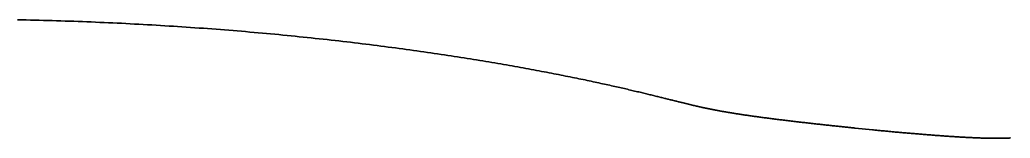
# Model space of a CAD drawing. Header units: inches. Extents: x 130170 to 284068, y 377793 to 804530.
# Drawn here: x 254112.97 to 254155.53, y 753944.52 to 753949.62 of the extents above; entities that cross this region are included whole.
import ezdxf

# ---------------------------------------------------------------- set-up
doc = ezdxf.new("R2010")
doc.units = ezdxf.units.IN
doc.header["$MEASUREMENT"] = 0
doc.layers.add('muni_il', color=7, linetype='Continuous')

msp = doc.modelspace()

# ---------------------------------------------------------------- linework, layer by layer
at = {"layer": 'muni_il'}
for points in [[(254155.54, 753944.531), (254155.518, 753944.53), (254155.496, 753944.529), (254155.474, 753944.529), (254155.453, 753944.528), (254155.431, 753944.527), (254155.409, 753944.527), (254155.387, 753944.526), (254155.366, 753944.525), (254155.344, 753944.525), (254155.323, 753944.524), (254155.301, 753944.524), (254155.28, 753944.523), (254155.258, 753944.523), (254155.237, 753944.522), (254155.215, 753944.522), (254155.194, 753944.522), (254155.172, 753944.521), (254155.151, 753944.521), (254155.129, 753944.521), (254155.108, 753944.52), (254155.087, 753944.52), (254155.065, 753944.52), (254155.044, 753944.52), (254155.022, 753944.519), (254155.001, 753944.519), (254154.979, 753944.519), (254154.958, 753944.519), (254154.936, 753944.519), (254154.915, 753944.519), (254154.893, 753944.519), (254154.872, 753944.519), (254154.85, 753944.519), (254154.828, 753944.519), (254154.807, 753944.519), (254154.785, 753944.519), (254154.763, 753944.519), (254154.741, 753944.52), (254154.719, 753944.52), (254154.697, 753944.52), (254154.675, 753944.52), (254154.653, 753944.521), (254154.631, 753944.521), (254154.609, 753944.521), (254154.587, 753944.522), (254154.564, 753944.522), (254154.542, 753944.522), (254154.519, 753944.523), (254154.497, 753944.523), (254154.474, 753944.524), (254154.451, 753944.524), (254154.428, 753944.525), (254154.405, 753944.526), (254154.382, 753944.526), (254154.359, 753944.527), (254154.335, 753944.527), (254154.312, 753944.528), (254154.288, 753944.529), (254154.264, 753944.529), (254154.241, 753944.53), (254154.217, 753944.531), (254154.192, 753944.532), (254154.168, 753944.533), (254154.144, 753944.534), (254154.119, 753944.535), (254154.095, 753944.536), (254154.07, 753944.536), (254154.045, 753944.537), (254154.02, 753944.538), (254153.994, 753944.54), (254153.969, 753944.541), (254153.943, 753944.542), (254153.918, 753944.543), (254153.891, 753944.544), (254153.865, 753944.545), (254153.839, 753944.547), (254153.813, 753944.548), (254153.786, 753944.549), (254153.759, 753944.55), (254153.732, 753944.552), (254153.705, 753944.553), (254153.677, 753944.555), (254153.65, 753944.556), (254153.622, 753944.557), (254153.594, 753944.559), (254153.565, 753944.56), (254153.537, 753944.562), (254153.508, 753944.564), (254153.479, 753944.565), (254153.45, 753944.567), (254153.42, 753944.569), (254153.391, 753944.57), (254153.361, 753944.572), (254153.331, 753944.574), (254153.301, 753944.576), (254153.27, 753944.578), (254153.239, 753944.58), (254153.208, 753944.581), (254153.177, 753944.583), (254153.145, 753944.585), (254153.114, 753944.587), (254153.082, 753944.59), (254153.049, 753944.592), (254153.017, 753944.594), (254152.984, 753944.596), (254152.951, 753944.598), (254152.918, 753944.6), (254152.884, 753944.603), (254152.85, 753944.605), (254152.816, 753944.607), (254152.782, 753944.61), (254152.747, 753944.612), (254152.712, 753944.615), (254152.677, 753944.617), (254152.642, 753944.62), (254152.606, 753944.622), (254152.57, 753944.625), (254152.534, 753944.627), (254152.497, 753944.63), (254152.46, 753944.633), (254152.423, 753944.635), (254152.386, 753944.638), (254152.348, 753944.641), (254152.31, 753944.644), (254152.272, 753944.647), (254152.234, 753944.65), (254152.195, 753944.653), (254152.156, 753944.656), (254152.117, 753944.659), (254152.077, 753944.662), (254152.038, 753944.665), (254151.998, 753944.668), (254151.957, 753944.671), (254151.917, 753944.675), (254151.876, 753944.678), (254151.835, 753944.681), (254151.793, 753944.684), (254151.752, 753944.688), (254151.71, 753944.691), (254151.668, 753944.695), (254151.625, 753944.698), (254151.583, 753944.702), (254151.54, 753944.705), (254151.497, 753944.709), (254151.453, 753944.712), (254151.41, 753944.716), (254151.366, 753944.72), (254151.322, 753944.724), (254151.278, 753944.727), (254151.233, 753944.731), (254151.189, 753944.735), (254151.144, 753944.739), (254151.099, 753944.743), (254151.054, 753944.747), (254151.008, 753944.75), (254150.962, 753944.754), (254150.917, 753944.759), (254150.871, 753944.763), (254150.825, 753944.767), (254150.778, 753944.771), (254150.732, 753944.775), (254150.685, 753944.779), (254150.639, 753944.783), (254150.592, 753944.787), (254150.545, 753944.792), (254150.498, 753944.796), (254150.451, 753944.8), (254150.404, 753944.805), (254150.357, 753944.809), (254150.31, 753944.813), (254150.263, 753944.818), (254150.216, 753944.822), (254150.169, 753944.826), (254150.122, 753944.831), (254150.075, 753944.835), (254150.028, 753944.84), (254149.982, 753944.844), (254149.935, 753944.848), (254149.889, 753944.853), (254149.843, 753944.857), (254149.796, 753944.862), (254149.751, 753944.866), (254149.705, 753944.871), (254149.66, 753944.875), (254149.614, 753944.88), (254148.872, 753944.957), (254148.844, 753944.96), (254148.828, 753944.961), (254148.811, 753944.963), (254148.792, 753944.965), (254148.773, 753944.967), (254148.752, 753944.969), (254148.731, 753944.971), (254148.708, 753944.974), (254148.684, 753944.976), (254148.66, 753944.979), (254148.634, 753944.981), (254148.608, 753944.984), (254148.581, 753944.987), (254148.553, 753944.989), (254148.525, 753944.993), (254148.496, 753944.996), (254148.466, 753944.999), (254148.436, 753945.002), (254148.405, 753945.005), (254148.373, 753945.008), (254148.341, 753945.012), (254148.308, 753945.015), (254148.275, 753945.019), (254148.242, 753945.022), (254148.207, 753945.026), (254148.173, 753945.029), (254148.138, 753945.033), (254148.103, 753945.037), (254148.067, 753945.041), (254148.031, 753945.044), (254147.995, 753945.048), (254147.958, 753945.052), (254147.921, 753945.056), (254147.884, 753945.06), (254147.847, 753945.064), (254147.809, 753945.068), (254147.771, 753945.072), (254147.733, 753945.076), (254147.694, 753945.08), (254147.656, 753945.085), (254147.617, 753945.089), (254147.578, 753945.093), (254147.539, 753945.097), (254147.5, 753945.102), (254147.46, 753945.106), (254147.421, 753945.11), (254147.381, 753945.114), (254147.342, 753945.119), (254147.302, 753945.123), (254147.262, 753945.128), (254147.222, 753945.132), (254147.182, 753945.137), (254147.142, 753945.141), (254147.102, 753945.145), (254147.062, 753945.15), (254147.022, 753945.154), (254146.982, 753945.159), (254146.942, 753945.163), (254146.902, 753945.168), (254146.862, 753945.172), (254146.822, 753945.177), (254146.782, 753945.182), (254146.742, 753945.186), (254146.702, 753945.191), (254146.662, 753945.195), (254146.622, 753945.2), (254146.582, 753945.204), (254146.543, 753945.209), (254146.503, 753945.213), (254146.464, 753945.218), (254146.424, 753945.223), (254146.385, 753945.227), (254146.346, 753945.232), (254146.306, 753945.236), (254146.267, 753945.241), (254146.228, 753945.245), (254146.19, 753945.25), (254146.151, 753945.255), (254146.112, 753945.259), (254146.074, 753945.264), (254146.035, 753945.268), (254145.997, 753945.273), (254145.959, 753945.278), (254145.921, 753945.282), (254145.883, 753945.287), (254145.845, 753945.291), (254145.808, 753945.296), (254145.77, 753945.3), (254145.733, 753945.305), (254145.696, 753945.309), (254145.659, 753945.314), (254145.622, 753945.318), (254145.586, 753945.323), (254145.549, 753945.328), (254145.513, 753945.332), (254145.477, 753945.337), (254145.44, 753945.341), (254145.405, 753945.346), (254145.369, 753945.35), (254145.333, 753945.355), (254145.298, 753945.359), (254145.263, 753945.364), (254145.228, 753945.368), (254145.193, 753945.373), (254145.158, 753945.377), (254145.123, 753945.382), (254145.089, 753945.386), (254145.055, 753945.391), (254145.02, 753945.395), (254144.986, 753945.4), (254144.953, 753945.404), (254144.919, 753945.409), (254144.886, 753945.413), (254144.852, 753945.418), (254144.819, 753945.422), (254144.786, 753945.427), (254144.753, 753945.431), (254144.721, 753945.435), (254144.688, 753945.44), (254144.656, 753945.444), (254144.624, 753945.449), (254144.592, 753945.453), (254144.56, 753945.458), (254144.528, 753945.462), (254144.497, 753945.467), (254144.465, 753945.471), (254144.434, 753945.475), (254144.403, 753945.48), (254144.372, 753945.484), (254144.341, 753945.489), (254144.311, 753945.493), (254144.28, 753945.498), (254144.25, 753945.502), (254144.22, 753945.506), (254144.19, 753945.511), (254144.16, 753945.515), (254144.13, 753945.52), (254144.101, 753945.524), (254144.071, 753945.528), (254144.042, 753945.533), (254144.013, 753945.537), (254143.984, 753945.542), (254143.955, 753945.546), (254143.927, 753945.55), (254143.898, 753945.555), (254143.87, 753945.559), (254143.842, 753945.564), (254143.813, 753945.568), (254143.785, 753945.572), (254143.758, 753945.577), (254143.73, 753945.581), (254143.702, 753945.585), (254143.675, 753945.59), (254143.648, 753945.594), (254143.62, 753945.599), (254143.593, 753945.603), (254143.566, 753945.607), (254143.54, 753945.612), (254143.513, 753945.616), (254143.486, 753945.621), (254143.46, 753945.625), (254143.434, 753945.629), (254143.408, 753945.634), (254143.381, 753945.638), (254143.356, 753945.643), (254143.33, 753945.647), (254143.304, 753945.651), (254143.278, 753945.656), (254143.253, 753945.66), (254143.227, 753945.665), (254143.202, 753945.669), (254143.177, 753945.674), (254143.152, 753945.678), (254143.127, 753945.683), (254143.102, 753945.687), (254143.077, 753945.692), (254143.052, 753945.696), (254143.028, 753945.701), (254143.003, 753945.705), (254142.978, 753945.71), (254142.954, 753945.714), (254142.93, 753945.719), (254142.905, 753945.723), (254142.881, 753945.728), (254142.857, 753945.733), (254142.833, 753945.737), (254142.809, 753945.742), (254142.785, 753945.746), (254142.76, 753945.751), (254142.737, 753945.756), (254142.713, 753945.761), (254142.689, 753945.765), (254142.665, 753945.77), (254142.641, 753945.775), (254142.617, 753945.78), (254142.593, 753945.784), (254142.57, 753945.789), (254142.546, 753945.794), (254142.522, 753945.799), (254142.498, 753945.804), (254142.474, 753945.809), (254142.45, 753945.814), (254142.426, 753945.819), (254142.403, 753945.824), (254142.378, 753945.829), (254142.355, 753945.834), (254142.33, 753945.84), (254142.306, 753945.845), (254142.282, 753945.85), (254142.258, 753945.856), (254142.234, 753945.861), (254142.209, 753945.866), (254142.185, 753945.872), (254142.16, 753945.877), (254142.135, 753945.883), (254142.11, 753945.889), (254142.085, 753945.894), (254142.06, 753945.9), (254142.035, 753945.906), (254142.009, 753945.912), (254141.984, 753945.918), (254141.958, 753945.924), (254141.932, 753945.93), (254141.906, 753945.936), (254141.88, 753945.942), (254141.853, 753945.948), (254141.827, 753945.955), (254141.8, 753945.961), (254141.773, 753945.968), (254141.745, 753945.974), (254141.718, 753945.981), (254141.69, 753945.988), (254141.661, 753945.995), (254141.633, 753946.002), (254141.604, 753946.009), (254141.575, 753946.016), (254141.546, 753946.023), (254141.516, 753946.03), (254141.486, 753946.038), (254141.456, 753946.045), (254141.425, 753946.053), (254141.394, 753946.06), (254141.363, 753946.068), (254141.331, 753946.076), (254141.299, 753946.084), (254141.266, 753946.092), (254141.234, 753946.1), (254141.2, 753946.109), (254141.166, 753946.117), (254141.132, 753946.126), (254141.097, 753946.134), (254141.062, 753946.143), (254141.026, 753946.152), (254140.99, 753946.161), (254140.954, 753946.17), (254140.916, 753946.18), (254140.879, 753946.189), (254140.841, 753946.199), (254140.802, 753946.208), (254140.762, 753946.218), (254140.723, 753946.228), (254140.682, 753946.238), (254140.641, 753946.249), (254140.599, 753946.259), (254140.557, 753946.27), (254140.514, 753946.28), (254140.471, 753946.291), (254140.426, 753946.302), (254140.382, 753946.313), (254140.336, 753946.324), (254140.29, 753946.336), (254140.243, 753946.347), (254140.195, 753946.359), (254140.147, 753946.371), (254140.098, 753946.383), (254140.048, 753946.395), (254139.998, 753946.407), (254139.947, 753946.42), (254139.895, 753946.432), (254139.842, 753946.445), (254139.788, 753946.458), (254139.734, 753946.471), (254139.679, 753946.484), (254139.623, 753946.498), (254139.566, 753946.511), (254139.508, 753946.525), (254139.45, 753946.539), (254139.39, 753946.553), (254139.33, 753946.567), (254139.269, 753946.581), (254139.207, 753946.596), (254139.144, 753946.611), (254139.081, 753946.626), (254139.016, 753946.641), (254138.95, 753946.656), (254138.884, 753946.671), (254138.816, 753946.687), (254138.748, 753946.702), (254138.679, 753946.718), (254138.608, 753946.734), (254138.537, 753946.75), (254138.465, 753946.766), (254138.391, 753946.782), (254138.317, 753946.799), (254138.242, 753946.816), (254138.166, 753946.833), (254138.089, 753946.85), (254138.01, 753946.867), (254137.931, 753946.884), (254137.851, 753946.902), (254137.77, 753946.919), (254137.687, 753946.937), (254137.604, 753946.955), (254137.519, 753946.973), (254137.434, 753946.991), (254137.347, 753947.009), (254137.26, 753947.028), (254137.171, 753947.046), (254137.081, 753947.065), (254136.991, 753947.084), (254136.899, 753947.103), (254136.806, 753947.122), (254136.712, 753947.141), (254136.617, 753947.16), (254136.52, 753947.18), (254136.423, 753947.199), (254136.325, 753947.219), (254136.225, 753947.239), (254136.124, 753947.259), (254136.023, 753947.279), (254135.92, 753947.299), (254135.816, 753947.319), (254135.711, 753947.339), (254135.605, 753947.36), (254135.498, 753947.38), (254135.39, 753947.401), (254135.28, 753947.421), (254135.17, 753947.442), (254135.058, 753947.463), (254134.946, 753947.484), (254134.832, 753947.505), (254134.717, 753947.526), (254134.601, 753947.547), (254134.484, 753947.568), (254134.366, 753947.59), (254134.246, 753947.611), (254134.126, 753947.632), (254134.005, 753947.654), (254133.882, 753947.675), (254133.759, 753947.697), (254133.634, 753947.718), (254133.508, 753947.74), (254133.382, 753947.761), (254133.254, 753947.783), (254133.125, 753947.805), (254132.995, 753947.827), (254132.864, 753947.848), (254132.732, 753947.87), (254132.599, 753947.892), (254132.465, 753947.914), (254132.33, 753947.935), (254132.194, 753947.957), (254132.057, 753947.979), (254131.918, 753948.001), (254131.779, 753948.022), (254131.639, 753948.044), (254131.498, 753948.066), (254131.356, 753948.088), (254131.213, 753948.109), (254131.069, 753948.131), (254130.924, 753948.152), (254130.778, 753948.174), (254130.631, 753948.196), (254130.484, 753948.217), (254130.335, 753948.238), (254130.185, 753948.26), (254130.035, 753948.281), (254129.883, 753948.302), (254129.731, 753948.324), (254129.578, 753948.345), (254129.424, 753948.366), (254129.269, 753948.387), (254129.113, 753948.408), (254128.956, 753948.428), (254128.799, 753948.449), (254128.641, 753948.47), (254128.482, 753948.49), (254128.322, 753948.511), (254128.161, 753948.531), (254128, 753948.551), (254127.838, 753948.572), (254127.675, 753948.592), (254127.511, 753948.612), (254127.347, 753948.631), (254127.182, 753948.651), (254127.016, 753948.671), (254126.849, 753948.69), (254126.682, 753948.709), (254126.514, 753948.728), (254126.346, 753948.748), (254126.176, 753948.766), (254126.006, 753948.785), (254125.836, 753948.804), (254125.665, 753948.822), (254125.493, 753948.84), (254125.321, 753948.859), (254125.148, 753948.876), (254124.974, 753948.894), (254124.8, 753948.912), (254124.626, 753948.93), (254124.451, 753948.947), (254124.275, 753948.964), (254124.099, 753948.981), (254123.922, 753948.998), (254123.745, 753949.014), (254123.568, 753949.031), (254123.39, 753949.047), (254123.211, 753949.063), (254123.032, 753949.079), (254122.853, 753949.095), (254122.673, 753949.11), (254122.493, 753949.126), (254122.313, 753949.141), (254122.132, 753949.156), (254121.95, 753949.17), (254121.769, 753949.185), (254121.587, 753949.199), (254121.405, 753949.213), (254121.222, 753949.227), (254121.039, 753949.241), (254120.856, 753949.254), (254120.672, 753949.267), (254120.489, 753949.28), (254120.305, 753949.293), (254120.121, 753949.306), (254119.936, 753949.318), (254119.751, 753949.331), (254119.567, 753949.342), (254119.382, 753949.354), (254119.196, 753949.366), (254119.011, 753949.377), (254118.825, 753949.388), (254118.639, 753949.399), (254118.454, 753949.41), (254118.268, 753949.42), (254118.082, 753949.43), (254117.895, 753949.44), (254117.709, 753949.45), (254117.523, 753949.459), (254117.336, 753949.469), (254117.15, 753949.478), (254116.963, 753949.486), (254116.777, 753949.495), (254116.59, 753949.503), (254116.403, 753949.512), (254116.217, 753949.52), (254116.03, 753949.527), (254115.844, 753949.535), (254115.657, 753949.542), (254115.47, 753949.549), (254115.284, 753949.556), (254115.097, 753949.562), (254114.911, 753949.568), (254114.725, 753949.575), (254114.538, 753949.58), (254114.352, 753949.586), (254114.166, 753949.591), (254113.98, 753949.597), (254113.794, 753949.602), (254113.608, 753949.606), (254113.422, 753949.611), (254113.237, 753949.615), (254113.051, 753949.619), (254112.866, 753949.623)], [(254112.866, 753949.623), (254113.051, 753949.619), (254113.237, 753949.615), (254113.422, 753949.611), (254113.608, 753949.606), (254113.794, 753949.602), (254113.98, 753949.597), (254114.166, 753949.591), (254114.352, 753949.586), (254114.538, 753949.58), (254114.725, 753949.575), (254114.911, 753949.568), (254115.097, 753949.562), (254115.284, 753949.556), (254115.47, 753949.549), (254115.657, 753949.542), (254115.844, 753949.535), (254116.03, 753949.527), (254116.217, 753949.52), (254116.403, 753949.512), (254116.59, 753949.503), (254116.777, 753949.495), (254116.963, 753949.486), (254117.15, 753949.478), (254117.336, 753949.469), (254117.523, 753949.459), (254117.709, 753949.45), (254117.895, 753949.44), (254118.082, 753949.43), (254118.268, 753949.42), (254118.454, 753949.41), (254118.639, 753949.399), (254118.825, 753949.388), (254119.011, 753949.377), (254119.196, 753949.366), (254119.382, 753949.354), (254119.567, 753949.342), (254119.751, 753949.331), (254119.936, 753949.318), (254120.121, 753949.306), (254120.305, 753949.293), (254120.489, 753949.28), (254120.672, 753949.267), (254120.856, 753949.254), (254121.039, 753949.241), (254121.222, 753949.227), (254121.405, 753949.213), (254121.587, 753949.199), (254121.769, 753949.185), (254121.95, 753949.17), (254122.132, 753949.156), (254122.313, 753949.141), (254122.493, 753949.126), (254122.673, 753949.11), (254122.853, 753949.095), (254123.032, 753949.079), (254123.211, 753949.063), (254123.39, 753949.047), (254123.568, 753949.031), (254123.745, 753949.014), (254123.922, 753948.998), (254124.099, 753948.981), (254124.275, 753948.964), (254124.451, 753948.947), (254124.626, 753948.93), (254124.8, 753948.912), (254124.974, 753948.894), (254125.148, 753948.876), (254125.321, 753948.859), (254125.493, 753948.84), (254125.665, 753948.822), (254125.836, 753948.804), (254126.006, 753948.785), (254126.176, 753948.766), (254126.346, 753948.748), (254126.514, 753948.728), (254126.682, 753948.709), (254126.849, 753948.69), (254127.016, 753948.671), (254127.182, 753948.651), (254127.347, 753948.631), (254127.511, 753948.612), (254127.675, 753948.592), (254127.838, 753948.572), (254128, 753948.551), (254128.161, 753948.531), (254128.322, 753948.511), (254128.482, 753948.49), (254128.641, 753948.47), (254128.799, 753948.449), (254128.956, 753948.428), (254129.113, 753948.408), (254129.269, 753948.387), (254129.424, 753948.366), (254129.578, 753948.345), (254129.731, 753948.324), (254129.883, 753948.302), (254130.035, 753948.281), (254130.185, 753948.26), (254130.335, 753948.238), (254130.484, 753948.217), (254130.631, 753948.196), (254130.778, 753948.174), (254130.924, 753948.152), (254131.069, 753948.131), (254131.213, 753948.109), (254131.356, 753948.088), (254131.498, 753948.066), (254131.639, 753948.044), (254131.779, 753948.022), (254131.918, 753948.001), (254132.057, 753947.979), (254132.194, 753947.957), (254132.33, 753947.935), (254132.465, 753947.914), (254132.599, 753947.892), (254132.732, 753947.87), (254132.864, 753947.848), (254132.995, 753947.827), (254133.125, 753947.805), (254133.254, 753947.783), (254133.382, 753947.761), (254133.508, 753947.74), (254133.634, 753947.718), (254133.759, 753947.697), (254133.882, 753947.675), (254134.005, 753947.654), (254134.126, 753947.632), (254134.246, 753947.611), (254134.366, 753947.59), (254134.484, 753947.568), (254134.601, 753947.547), (254134.717, 753947.526), (254134.832, 753947.505), (254134.946, 753947.484), (254135.058, 753947.463), (254135.17, 753947.442), (254135.28, 753947.421), (254135.39, 753947.401), (254135.498, 753947.38), (254135.605, 753947.36), (254135.711, 753947.339), (254135.816, 753947.319), (254135.92, 753947.299), (254136.023, 753947.279), (254136.124, 753947.259), (254136.225, 753947.239), (254136.325, 753947.219), (254136.423, 753947.199), (254136.52, 753947.18), (254136.617, 753947.16), (254136.712, 753947.141), (254136.806, 753947.122), (254136.899, 753947.103), (254136.991, 753947.084), (254137.081, 753947.065), (254137.171, 753947.046), (254137.26, 753947.028), (254137.347, 753947.009), (254137.434, 753946.991), (254137.519, 753946.973), (254137.604, 753946.955), (254137.687, 753946.937), (254137.77, 753946.919), (254137.851, 753946.902), (254137.931, 753946.884), (254138.01, 753946.867), (254138.089, 753946.85), (254138.166, 753946.833), (254138.242, 753946.816), (254138.317, 753946.799), (254138.391, 753946.782), (254138.465, 753946.766), (254138.537, 753946.75), (254138.608, 753946.734), (254138.679, 753946.718), (254138.748, 753946.702), (254138.816, 753946.687), (254138.884, 753946.671), (254138.95, 753946.656), (254139.016, 753946.641), (254139.081, 753946.626), (254139.144, 753946.611), (254139.207, 753946.596), (254139.269, 753946.581), (254139.33, 753946.567), (254139.39, 753946.553), (254139.45, 753946.539), (254139.508, 753946.525), (254139.566, 753946.511), (254139.623, 753946.498), (254139.679, 753946.484), (254139.734, 753946.471), (254139.788, 753946.458), (254139.842, 753946.445), (254139.895, 753946.432), (254139.947, 753946.42), (254139.998, 753946.407), (254140.048, 753946.395), (254140.098, 753946.383), (254140.147, 753946.371), (254140.195, 753946.359), (254140.243, 753946.347), (254140.29, 753946.336), (254140.336, 753946.324), (254140.382, 753946.313), (254140.426, 753946.302), (254140.471, 753946.291), (254140.514, 753946.28), (254140.557, 753946.27), (254140.599, 753946.259), (254140.641, 753946.249), (254140.682, 753946.238), (254140.723, 753946.228), (254140.762, 753946.218), (254140.802, 753946.208), (254140.841, 753946.199), (254140.879, 753946.189), (254140.916, 753946.18), (254140.954, 753946.17), (254140.99, 753946.161), (254141.026, 753946.152), (254141.062, 753946.143), (254141.097, 753946.134), (254141.132, 753946.126), (254141.166, 753946.117), (254141.2, 753946.109), (254141.234, 753946.1), (254141.266, 753946.092), (254141.299, 753946.084), (254141.331, 753946.076), (254141.363, 753946.068), (254141.394, 753946.06), (254141.425, 753946.053), (254141.456, 753946.045), (254141.486, 753946.038), (254141.516, 753946.03), (254141.546, 753946.023), (254141.575, 753946.016), (254141.604, 753946.009), (254141.633, 753946.002), (254141.661, 753945.995), (254141.69, 753945.988), (254141.718, 753945.981), (254141.745, 753945.974), (254141.773, 753945.968), (254141.8, 753945.961), (254141.827, 753945.955), (254141.853, 753945.948), (254141.88, 753945.942), (254141.906, 753945.936), (254141.932, 753945.93), (254141.958, 753945.924), (254141.984, 753945.918), (254142.009, 753945.912), (254142.035, 753945.906), (254142.06, 753945.9), (254142.085, 753945.894), (254142.11, 753945.889), (254142.135, 753945.883), (254142.16, 753945.877), (254142.185, 753945.872), (254142.209, 753945.866), (254142.234, 753945.861), (254142.258, 753945.856), (254142.282, 753945.85), (254142.306, 753945.845), (254142.33, 753945.84), (254142.355, 753945.834), (254142.378, 753945.829), (254142.403, 753945.824), (254142.426, 753945.819), (254142.45, 753945.814), (254142.474, 753945.809), (254142.498, 753945.804), (254142.522, 753945.799), (254142.546, 753945.794), (254142.57, 753945.789), (254142.593, 753945.784), (254142.617, 753945.78), (254142.641, 753945.775), (254142.665, 753945.77), (254142.689, 753945.765), (254142.713, 753945.761), (254142.737, 753945.756), (254142.76, 753945.751), (254142.785, 753945.746), (254142.809, 753945.742), (254142.833, 753945.737), (254142.857, 753945.733), (254142.881, 753945.728), (254142.905, 753945.723), (254142.93, 753945.719), (254142.954, 753945.714), (254142.978, 753945.71), (254143.003, 753945.705), (254143.028, 753945.701), (254143.052, 753945.696), (254143.077, 753945.692), (254143.102, 753945.687), (254143.127, 753945.683), (254143.152, 753945.678), (254143.177, 753945.674), (254143.202, 753945.669), (254143.227, 753945.665), (254143.253, 753945.66), (254143.278, 753945.656), (254143.304, 753945.651), (254143.33, 753945.647), (254143.356, 753945.643), (254143.381, 753945.638), (254143.408, 753945.634), (254143.434, 753945.629), (254143.46, 753945.625), (254143.486, 753945.621), (254143.513, 753945.616), (254143.54, 753945.612), (254143.566, 753945.607), (254143.593, 753945.603), (254143.62, 753945.599), (254143.648, 753945.594), (254143.675, 753945.59), (254143.702, 753945.585), (254143.73, 753945.581), (254143.758, 753945.577), (254143.785, 753945.572), (254143.813, 753945.568), (254143.842, 753945.564), (254143.87, 753945.559), (254143.898, 753945.555), (254143.927, 753945.55), (254143.955, 753945.546), (254143.984, 753945.542), (254144.013, 753945.537), (254144.042, 753945.533), (254144.071, 753945.528), (254144.101, 753945.524), (254144.13, 753945.52), (254144.16, 753945.515), (254144.19, 753945.511), (254144.22, 753945.506), (254144.25, 753945.502), (254144.28, 753945.498), (254144.311, 753945.493), (254144.341, 753945.489), (254144.372, 753945.484), (254144.403, 753945.48), (254144.434, 753945.475), (254144.465, 753945.471), (254144.497, 753945.467), (254144.528, 753945.462), (254144.56, 753945.458), (254144.592, 753945.453), (254144.624, 753945.449), (254144.656, 753945.444), (254144.688, 753945.44), (254144.721, 753945.435), (254144.753, 753945.431), (254144.786, 753945.427), (254144.819, 753945.422), (254144.852, 753945.418), (254144.886, 753945.413), (254144.919, 753945.409), (254144.953, 753945.404), (254144.986, 753945.4), (254145.02, 753945.395), (254145.055, 753945.391), (254145.089, 753945.386), (254145.123, 753945.382), (254145.158, 753945.377), (254145.193, 753945.373), (254145.228, 753945.368), (254145.263, 753945.364), (254145.298, 753945.359), (254145.333, 753945.355), (254145.369, 753945.35), (254145.405, 753945.346), (254145.44, 753945.341), (254145.477, 753945.337), (254145.513, 753945.332), (254145.549, 753945.328), (254145.586, 753945.323), (254145.622, 753945.318), (254145.659, 753945.314), (254145.696, 753945.309), (254145.733, 753945.305), (254145.77, 753945.3), (254145.808, 753945.296), (254145.845, 753945.291), (254145.883, 753945.287), (254145.921, 753945.282), (254145.959, 753945.278), (254145.997, 753945.273), (254146.035, 753945.268), (254146.074, 753945.264), (254146.112, 753945.259), (254146.151, 753945.255), (254146.19, 753945.25), (254146.228, 753945.245), (254146.267, 753945.241), (254146.306, 753945.236), (254146.346, 753945.232), (254146.385, 753945.227), (254146.424, 753945.223), (254146.464, 753945.218), (254146.503, 753945.213), (254146.543, 753945.209), (254146.582, 753945.204), (254146.622, 753945.2), (254146.662, 753945.195), (254146.702, 753945.191), (254146.742, 753945.186), (254146.782, 753945.182), (254146.822, 753945.177), (254146.862, 753945.172), (254146.902, 753945.168), (254146.942, 753945.163), (254146.982, 753945.159), (254147.022, 753945.154), (254147.062, 753945.15), (254147.102, 753945.145), (254147.142, 753945.141), (254147.182, 753945.137), (254147.222, 753945.132), (254147.262, 753945.128), (254147.302, 753945.123), (254147.342, 753945.119), (254147.381, 753945.114), (254147.421, 753945.11), (254147.46, 753945.106), (254147.5, 753945.102), (254147.539, 753945.097), (254147.578, 753945.093), (254147.617, 753945.089), (254147.656, 753945.085), (254147.694, 753945.08), (254147.733, 753945.076), (254147.771, 753945.072), (254147.809, 753945.068), (254147.847, 753945.064), (254147.884, 753945.06), (254147.921, 753945.056), (254147.958, 753945.052), (254147.995, 753945.048), (254148.031, 753945.044), (254148.067, 753945.041), (254148.103, 753945.037), (254148.138, 753945.033), (254148.173, 753945.029), (254148.207, 753945.026), (254148.242, 753945.022), (254148.275, 753945.019), (254148.308, 753945.015), (254148.341, 753945.012), (254148.373, 753945.008), (254148.405, 753945.005), (254148.436, 753945.002), (254148.466, 753944.999), (254148.496, 753944.996), (254148.525, 753944.993), (254148.553, 753944.989), (254148.581, 753944.987), (254148.608, 753944.984), (254148.634, 753944.981), (254148.66, 753944.979), (254148.684, 753944.976), (254148.708, 753944.974), (254148.731, 753944.971), (254148.752, 753944.969), (254148.773, 753944.967), (254148.792, 753944.965), (254148.811, 753944.963), (254148.828, 753944.961), (254148.844, 753944.96), (254148.872, 753944.957), (254149.614, 753944.88), (254149.66, 753944.875), (254149.705, 753944.871), (254149.751, 753944.866), (254149.796, 753944.862), (254149.843, 753944.857), (254149.889, 753944.853), (254149.935, 753944.848), (254149.982, 753944.844), (254150.028, 753944.84), (254150.075, 753944.835), (254150.122, 753944.831), (254150.169, 753944.826), (254150.216, 753944.822), (254150.263, 753944.818), (254150.31, 753944.813), (254150.357, 753944.809), (254150.404, 753944.805), (254150.451, 753944.8), (254150.498, 753944.796), (254150.545, 753944.792), (254150.592, 753944.787), (254150.639, 753944.783), (254150.685, 753944.779), (254150.732, 753944.775), (254150.778, 753944.771), (254150.825, 753944.767), (254150.871, 753944.763), (254150.917, 753944.759), (254150.962, 753944.754), (254151.008, 753944.75), (254151.054, 753944.747), (254151.099, 753944.743), (254151.144, 753944.739), (254151.189, 753944.735), (254151.233, 753944.731), (254151.278, 753944.727), (254151.322, 753944.724), (254151.366, 753944.72), (254151.41, 753944.716), (254151.453, 753944.712), (254151.497, 753944.709), (254151.54, 753944.705), (254151.583, 753944.702), (254151.625, 753944.698), (254151.668, 753944.695), (254151.71, 753944.691), (254151.752, 753944.688), (254151.793, 753944.684), (254151.835, 753944.681), (254151.876, 753944.678), (254151.917, 753944.675), (254151.957, 753944.671), (254151.998, 753944.668), (254152.038, 753944.665), (254152.077, 753944.662), (254152.117, 753944.659), (254152.156, 753944.656), (254152.195, 753944.653), (254152.234, 753944.65), (254152.272, 753944.647), (254152.31, 753944.644), (254152.348, 753944.641), (254152.386, 753944.638), (254152.423, 753944.635), (254152.46, 753944.633), (254152.497, 753944.63), (254152.534, 753944.627), (254152.57, 753944.625), (254152.606, 753944.622), (254152.642, 753944.62), (254152.677, 753944.617), (254152.712, 753944.615), (254152.747, 753944.612), (254152.782, 753944.61), (254152.816, 753944.607), (254152.85, 753944.605), (254152.884, 753944.603), (254152.918, 753944.6), (254152.951, 753944.598), (254152.984, 753944.596), (254153.017, 753944.594), (254153.049, 753944.592), (254153.082, 753944.59), (254153.114, 753944.587), (254153.145, 753944.585), (254153.177, 753944.583), (254153.208, 753944.581), (254153.239, 753944.58), (254153.27, 753944.578), (254153.301, 753944.576), (254153.331, 753944.574), (254153.361, 753944.572), (254153.391, 753944.57), (254153.42, 753944.569), (254153.45, 753944.567), (254153.479, 753944.565), (254153.508, 753944.564), (254153.537, 753944.562), (254153.565, 753944.56), (254153.594, 753944.559), (254153.622, 753944.557), (254153.65, 753944.556), (254153.677, 753944.555), (254153.705, 753944.553), (254153.732, 753944.552), (254153.759, 753944.55), (254153.786, 753944.549), (254153.813, 753944.548), (254153.839, 753944.547), (254153.865, 753944.545), (254153.891, 753944.544), (254153.918, 753944.543), (254153.943, 753944.542), (254153.969, 753944.541), (254153.994, 753944.54), (254154.02, 753944.538), (254154.045, 753944.537), (254154.07, 753944.536), (254154.095, 753944.536), (254154.119, 753944.535), (254154.144, 753944.534), (254154.168, 753944.533), (254154.192, 753944.532), (254154.217, 753944.531), (254154.241, 753944.53), (254154.264, 753944.529), (254154.288, 753944.529), (254154.312, 753944.528), (254154.335, 753944.527), (254154.359, 753944.527), (254154.382, 753944.526), (254154.405, 753944.526), (254154.428, 753944.525), (254154.451, 753944.524), (254154.474, 753944.524), (254154.497, 753944.523), (254154.519, 753944.523), (254154.542, 753944.522), (254154.564, 753944.522), (254154.587, 753944.522), (254154.609, 753944.521), (254154.631, 753944.521), (254154.653, 753944.521), (254154.675, 753944.52), (254154.697, 753944.52), (254154.719, 753944.52), (254154.741, 753944.52), (254154.763, 753944.519), (254154.785, 753944.519), (254154.807, 753944.519), (254154.828, 753944.519), (254154.85, 753944.519), (254154.872, 753944.519), (254154.893, 753944.519), (254154.915, 753944.519), (254154.936, 753944.519), (254154.958, 753944.519), (254154.979, 753944.519), (254155.001, 753944.519), (254155.022, 753944.519), (254155.044, 753944.52), (254155.065, 753944.52), (254155.087, 753944.52), (254155.108, 753944.52), (254155.129, 753944.521), (254155.151, 753944.521), (254155.172, 753944.521), (254155.194, 753944.522), (254155.215, 753944.522), (254155.237, 753944.522), (254155.258, 753944.523), (254155.28, 753944.523), (254155.301, 753944.524), (254155.323, 753944.524), (254155.344, 753944.525), (254155.366, 753944.525), (254155.387, 753944.526), (254155.409, 753944.527), (254155.431, 753944.527), (254155.453, 753944.528), (254155.474, 753944.529), (254155.496, 753944.529), (254155.518, 753944.53), (254155.54, 753944.531)]]:
    msp.add_lwpolyline(points, dxfattribs=at)

doc.saveas('drawing.dxf')
